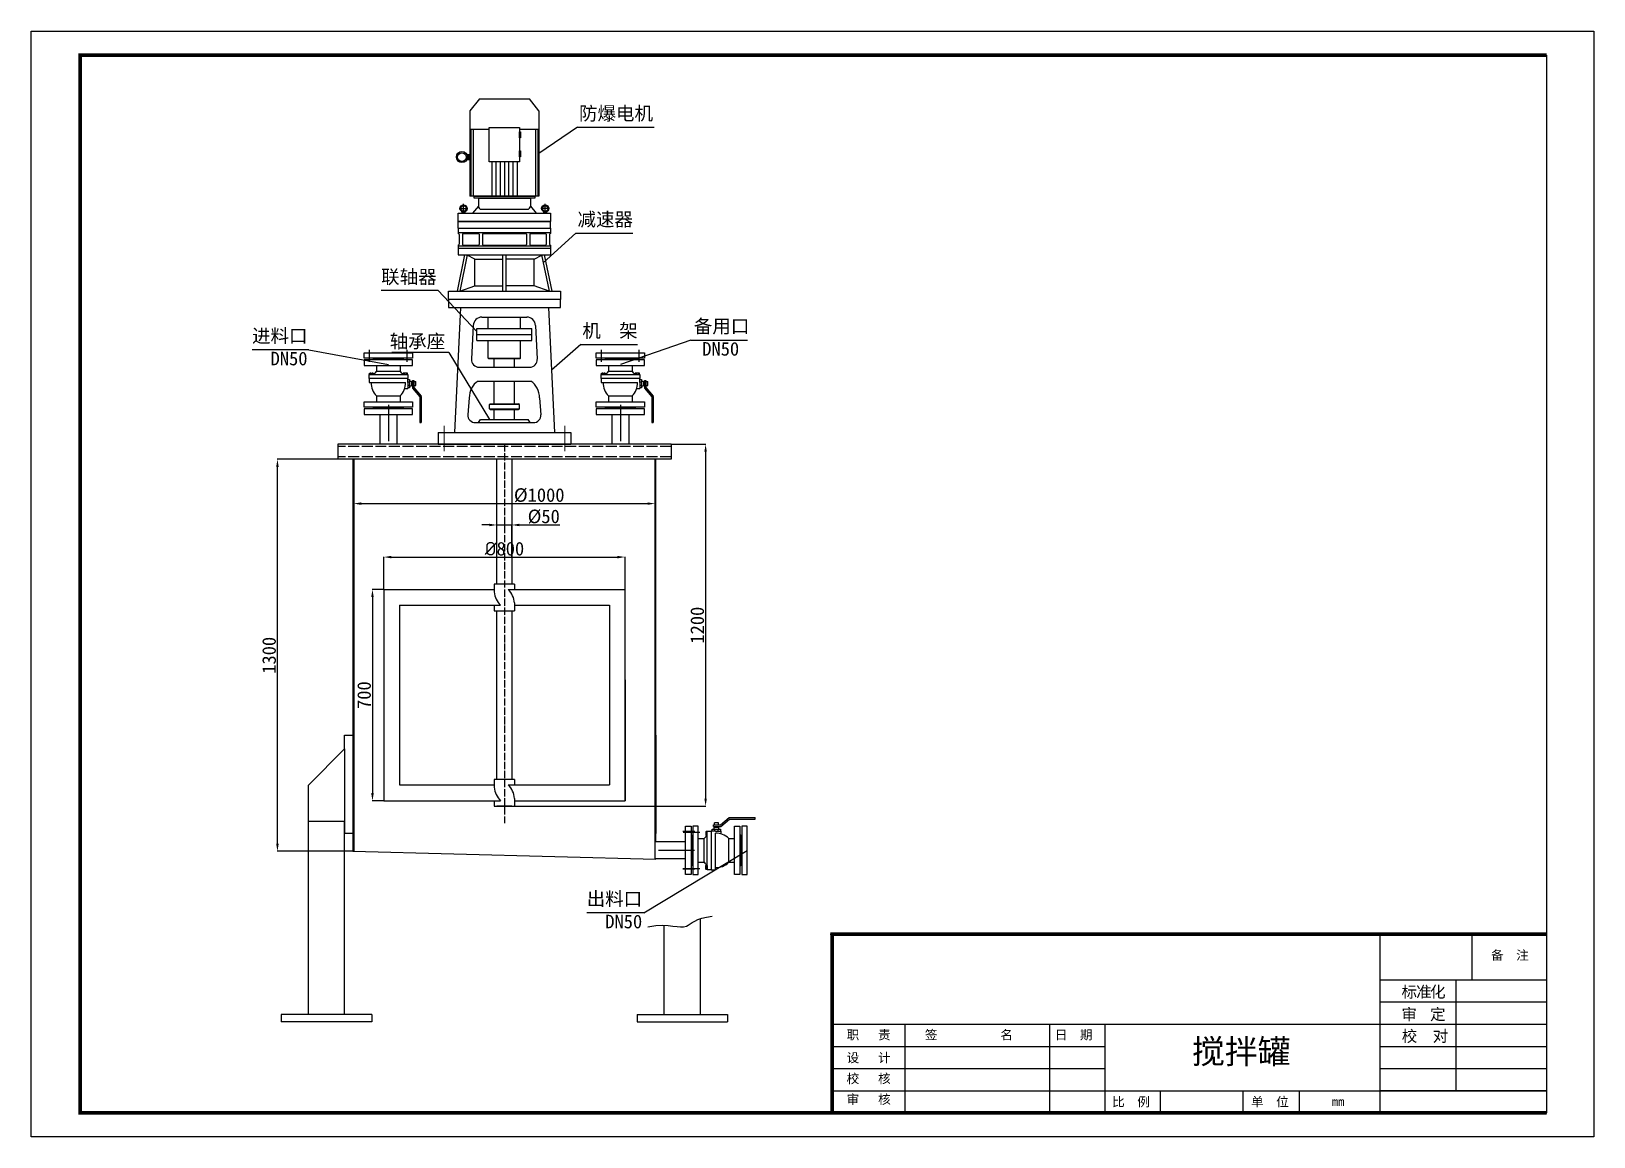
# Model space of a CAD drawing. Header units: millimetres. Extents: x 2128 to 23460, y -18769 to 2996.
# Drawn here: x 13084 to 18269, y -847 to 2819 of the extents above; entities that cross this region are included whole.
import ezdxf

# ---------------------------------------------------------------- set-up
doc = ezdxf.new("R2010")
doc.units = ezdxf.units.MM
for name, pattern in [('ACAD_ISO02W100', [15, 12, -3]), ('ACAD_ISO04W100', [30, 24, -3, 0, -3]), ('ZXX-L', [3.28, 2.5, -0.3, 0.18, -0.3])]:
    doc.linetypes.add(name, pattern=pattern)
doc.layers.add('E 长中心线', color=3, linetype='ZXX-L', lineweight=18)
doc.layers.add('标注线', color=7, linetype='Continuous', lineweight=9)
for name, color, linetype in [('中心线', 1, 'ACAD_ISO04W100'), ('标注', 6, 'Continuous'), ('注释', 3, 'Continuous'), ('虚线', 7, 'ACAD_ISO02W100'), ('轴线', 1, 'ACAD_ISO04W100')]:
    doc.layers.add(name, color=color, linetype=linetype)
doc.styles.get("Standard").update_dxf_attribs({"font": ''})
doc.styles.add('STYLE1', font='')
doc.styles.get('Standard').set_extended_font_data('SimSun')
doc.styles.get('STYLE1').set_extended_font_data('FangSong_GB2312')
doc.dimstyles.new('ISO-25', dxfattribs={"dimtxt": 45, "dimasz": 25, "dimexe": 1.25, "dimexo": 0.625, "dimgap": 5, "dimtad": 1, "dimtxsty": 'Standard', "dimcen": 2.5, "dimadec": 0, "dimazin": 0, "dimtfac": 1, "dimtmove": 0, "dimatfit": 3, "dimfxl": 0, "dimarcsym": 0})

# ---------------------------------------------------------------- blocks, each defined once
blk = doc.blocks.new('*D22')
at = {"layer": 'Defpoints', "color": 0, "transparency": 16777216}
for p in [(14678.7, 1182.1), (14628.7, 1071.9), (14678.7, 1074.7)]:
    blk.add_point(p, dxfattribs=at)
at = {"layer": '标注', "color": 0, "lineweight": -2, "transparency": 16777216}
for p, q in [((14603.7, 1182.1), (14578.7, 1182.1)), ((14628.7, 1072.5), (14628.7, 1183.4)), ((14628.7, 1182.1), (14678.7, 1182.1)), ((14678.7, 1075.3), (14678.7, 1183.4)), ((14703.7, 1182.1), (14837.7, 1182.1))]:
    blk.add_line(p, q, dxfattribs=at)
at = {"layer": '标注', "color": 0, "transparency": 16777216}
for points in [[(14603.7, 1186.3), (14603.7, 1177.9), (14628.7, 1182.1)], [(14703.7, 1186.3), (14703.7, 1177.9), (14678.7, 1182.1)]]:
    blk.add_solid(points, dxfattribs=at)
at = {"layer": '标注', "color": 0, "transparency": 16777216, "insert": (14784.3, 1209.6), "char_height": 45, "attachment_point": 5}
blk.add_mtext('%%C50', dxfattribs=at)
blk = doc.blocks.new('*D23')
at = {"layer": 'Defpoints', "color": 0, "transparency": 16777216}
for p in [(15153.7, 1252.9), (14153.7, 1143.3), (15153.7, 1149.2)]:
    blk.add_point(p, dxfattribs=at)
at = {"layer": '标注', "color": 0, "lineweight": -2, "transparency": 16777216}
for p, q in [((14153.7, 1143.9), (14153.7, 1254.2)), ((14178.7, 1252.9), (15128.7, 1252.9)), ((15153.7, 1149.8), (15153.7, 1254.2))]:
    blk.add_line(p, q, dxfattribs=at)
at = {"layer": '标注', "color": 0, "transparency": 16777216}
for points in [[(14178.7, 1257.1), (14178.7, 1248.8), (14153.7, 1252.9)], [(15128.7, 1257.1), (15128.7, 1248.8), (15153.7, 1252.9)]]:
    blk.add_solid(points, dxfattribs=at)
at = {"layer": '标注', "color": 0, "transparency": 16777216, "insert": (14769.3, 1280.4), "char_height": 45, "attachment_point": 5}
blk.add_mtext('%%C1000', dxfattribs=at)
blk = doc.blocks.new('*D24')
at = {"layer": 'Defpoints', "color": 0, "transparency": 16777216}
for p in [(15206.7, 1449.8), (14678.7, 249.8), (15321.4, 249.8)]:
    blk.add_point(p, dxfattribs=at)
at = {"layer": '标注', "color": 0, "lineweight": -2, "transparency": 16777216}
for p, q in [((15207.3, 1449.8), (15322.6, 1449.8)), ((15321.4, 1424.8), (15321.4, 274.8)), ((14679.3, 249.8), (15322.6, 249.8))]:
    blk.add_line(p, q, dxfattribs=at)
at = {"layer": '标注', "color": 0, "transparency": 16777216}
for points in [[(15317.2, 1424.8), (15325.5, 1424.8), (15321.4, 1449.8)], [(15317.2, 274.8), (15325.5, 274.8), (15321.4, 249.8)]]:
    blk.add_solid(points, dxfattribs=at)
at = {"layer": '标注', "color": 0, "transparency": 16777216, "insert": (15293.9, 849.8), "char_height": 45, "attachment_point": 5, "rotation": 90}
blk.add_mtext('1200', dxfattribs=at)
blk = doc.blocks.new('110')
for p, q in [((1360484.2, 699181.6), (1360452.6, 699142.1)), ((1360682.1, 699142.1), (1360650.5, 699181.6)), ((1360452.6, 699142.1), (1360452.6, 698859.1)), ((1360682.1, 699142.1), (1360682.1, 698859.1)), ((1360452.6, 699081.1), (1360516.9, 699081.1)), ((1360456, 699081.1), (1360456, 698859.1)), ((1360464.2, 699081.1), (1360464.2, 698859.1)), ((1360617.7, 699081.1), (1360682.1, 699081.1)), ((1360670.5, 699081.1), (1360670.5, 698859.1)), ((1360678.7, 699081.1), (1360678.7, 698859.1)), ((1360448.3, 698979.3), (1360448.3, 698997)), ((1360525.1, 698972.8), (1360525.1, 698859.1)), ((1360539.2, 698972.8), (1360539.2, 698859.1)), ((1360553.3, 698972.8), (1360553.3, 698859.1)), ((1360567.3, 698972.8), (1360567.3, 698859.1)), ((1360581.4, 698972.8), (1360581.4, 698859.1)), ((1360595.5, 698972.8), (1360595.5, 698859.1)), ((1360609.5, 698972.8), (1360609.5, 698859.1)), ((1360682.1, 698859.1), (1360452.6, 698859.1)), ((1360480.8, 698825.7), (1360461.8, 698801.9)), ((1360480.8, 698852.1), (1360480.8, 698825.7)), ((1360653.7, 698852.1), (1360653.7, 698825.7)), ((1360653.7, 698825.7), (1360672.7, 698801.9))]:
    blk.add_line(p, q)
at = {"linetype": 'Continuous', "lineweight": -3}
for p, q in [((1360484.2, 699181.6), (1360650.5, 699181.6)), ((1360480.8, 698852.1), (1360653.7, 698852.1)), ((1360413.9, 698686.1), (1360720.6, 698686.1))]:
    blk.add_line(p, q, dxfattribs=at)
at = {"color": 0}
for p, q in [((1360417.2, 698817.8), (1360446.3, 698817.8)), ((1360427.4, 698801.9), (1360427.4, 698804.2)), ((1360427.4, 698803.6), (1360436.2, 698803.6)), ((1360427.4, 698801.9), (1360436.2, 698801.9)), ((1360431.8, 698801.9), (1360431.8, 698833.2)), ((1360436.2, 698801.9), (1360436.2, 698804.2)), ((1360491.4, 698815.1), (1360643.2, 698815.1)), ((1360717.4, 698817.8), (1360688.3, 698817.8)), ((1360698.4, 698801.9), (1360698.4, 698804.2)), ((1360707.2, 698803.6), (1360698.4, 698803.6)), ((1360707.2, 698801.9), (1360698.4, 698801.9)), ((1360702.8, 698801.9), (1360702.8, 698833.2)), ((1360707.2, 698801.9), (1360707.2, 698804.2)), ((1360413.9, 698752.6), (1360413.9, 698774.5)), ((1360413.9, 698774.5), (1360720.6, 698774.5)), ((1360413.9, 698752.6), (1360413.9, 698734.5)), ((1360413.9, 698752.6), (1360720.6, 698752.6)), ((1360720.6, 698752.6), (1360720.6, 698774.5)), ((1360720.6, 698752.6), (1360720.6, 698734.5)), ((1360413.9, 698737.6), (1360720.6, 698737.6)), ((1360413.9, 698734.5), (1360414.2, 698734.5)), ((1360417.5, 698731.2), (1360417.5, 698699.6)), ((1360428.5, 698732.3), (1360428.5, 698698.5)), ((1360430.7, 698734.5), (1360481, 698734.5)), ((1360483.2, 698732.3), (1360483.2, 698698.5)), ((1360494.2, 698732.3), (1360494.2, 698698.5)), ((1360496.4, 698734.5), (1360638.2, 698734.5)), ((1360640.4, 698732.3), (1360640.4, 698698.5)), ((1360651.3, 698732.3), (1360651.3, 698698.5)), ((1360653.5, 698734.5), (1360703.9, 698734.5)), ((1360706.1, 698732.3), (1360706.1, 698698.5)), ((1360717, 698731.2), (1360717, 698699.6)), ((1360720.3, 698734.5), (1360720.6, 698734.5)), ((1360434.9, 698664.2), (1360410.2, 698543.7)), ((1360413.9, 698696.4), (1360414.2, 698696.4)), ((1360413.9, 698696.4), (1360413.9, 698686.1)), ((1360413.9, 698693.8), (1360720.6, 698693.8)), ((1360413.9, 698686.1), (1360413.9, 698664.2)), ((1360413.9, 698686.1), (1360720.6, 698686.1)), ((1360413.9, 698664.2), (1360720.6, 698664.2)), ((1360443.8, 698664.2), (1360419.1, 698543.7)), ((1360430.7, 698696.4), (1360481, 698696.4)), ((1360468.7, 698649.7), (1360443.4, 698662.5)), ((1360468.7, 698560.9), (1360468.7, 698649.7)), ((1360468.7, 698649.7), (1360561.8, 698649.7)), ((1360496.4, 698696.4), (1360638.2, 698696.4)), ((1360561.8, 698543.7), (1360561.8, 698664.2)), ((1360572.8, 698543.7), (1360572.8, 698664.2)), ((1360665.9, 698649.7), (1360572.8, 698649.7)), ((1360653.5, 698696.4), (1360703.9, 698696.4)), ((1360665.9, 698649.7), (1360691.1, 698662.5)), ((1360665.9, 698560.9), (1360665.9, 698649.7)), ((1360690.8, 698664.2), (1360715.4, 698543.7)), ((1360699.7, 698664.2), (1360724.4, 698543.7)), ((1360720.3, 698696.4), (1360720.6, 698696.4)), ((1360720.6, 698696.4), (1360720.6, 698686.1)), ((1360720.6, 698686.1), (1360720.6, 698664.2)), ((1360419.1, 698543.7), (1360468.7, 698560.9)), ((1360468.7, 698560.9), (1360561.8, 698560.9)), ((1360665.9, 698560.9), (1360572.8, 698560.9)), ((1360715.4, 698543.7), (1360665.9, 698560.9)), ((1360421.4, 698488.9), (1360401.4, 698074.3)), ((1360492.9, 698457.6), (1360641.7, 698457.6)), ((1360513.4, 698420.1), (1360513.4, 698457.6)), ((1360621.2, 698420.1), (1360621.2, 698457.6)), ((1360713.2, 698488.9), (1360733.2, 698074.3)), ((1360463.8, 698429.8), (1360458.1, 698317.5)), ((1360476, 698420.1), (1360658.5, 698420.1)), ((1360476, 698400.2), (1360476, 698420.1)), ((1360476, 698380.3), (1360476, 698400.2)), ((1360476, 698400.2), (1360658.5, 698400.2)), ((1360658.5, 698400.2), (1360658.5, 698420.1)), ((1360658.5, 698380.3), (1360658.5, 698400.2)), ((1360670.7, 698429.8), (1360676.4, 698317.5)), ((1360476, 698380.3), (1360658.5, 698380.3)), ((1360513.4, 698321.3), (1360513.4, 698380.3)), ((1360513.4, 698321.3), (1360513.4, 698367.3)), ((1360621.2, 698321.3), (1360621.2, 698380.3)), ((1360621.2, 698321.3), (1360621.2, 698367.3)), ((1360483, 698291.5), (1360651.6, 698291.5)), ((1360513.4, 698321.3), (1360515, 698319.7)), ((1360513.4, 698321.3), (1360621.2, 698321.3)), ((1360515, 698319.7), (1360619.5, 698319.7)), ((1360515, 698319.7), (1360619.5, 698319.7)), ((1360533.3, 698291.5), (1360533.3, 698319.7)), ((1360601.3, 698291.5), (1360601.3, 698319.7)), ((1360621.2, 698321.3), (1360619.5, 698319.7)), ((1360479.9, 698245.5), (1360654.7, 698245.5)), ((1360533.3, 698170.1), (1360533.3, 698245.5)), ((1360601.3, 698170.1), (1360601.3, 698245.5)), ((1360450.8, 698189.7), (1360445.9, 698133.5)), ((1360683.7, 698189.7), (1360688.7, 698133.5)), ((1360517.5, 698167.6), (1360520, 698170.1)), ((1360517.5, 698153.5), (1360517.5, 698167.6)), ((1360617.1, 698167.6), (1360517.5, 698167.6)), ((1360517.5, 698153.5), (1360520, 698151)), ((1360517.5, 698153.5), (1360617.1, 698153.5)), ((1360520, 698170.1), (1360614.6, 698170.1)), ((1360520, 698151), (1360614.6, 698151)), ((1360533.3, 698117.7), (1360533.3, 698151)), ((1360601.3, 698117.7), (1360601.3, 698151)), ((1360617.1, 698167.6), (1360614.6, 698170.1)), ((1360617.1, 698153.5), (1360614.6, 698151)), ((1360617.1, 698153.5), (1360617.1, 698167.6)), ((1360470.7, 698107.6), (1360663.8, 698107.6)), ((1360481.6, 698107.6), (1360488.5, 698117.7)), ((1360488.5, 698117.7), (1360646.1, 698117.7)), ((1360653, 698107.6), (1360646.1, 698117.7)), ((1360347.3, 698074.3), (1360347.3, 698035.9)), ((1360347.3, 698074.3), (1360787.3, 698074.3)), ((1360347.3, 698035.9), (1360787.3, 698035.9)), ((1360787.3, 698074.3), (1360787.3, 698035.9))]:
    blk.add_line(p, q, dxfattribs=at)
for points in [[(1360516.9, 699086.1), (1360617.7, 699086.1), (1360617.7, 698972.8), (1360516.9, 698972.8)], [(1360617.7, 699072.5), (1360620.4, 699072.5), (1360620.4, 699052.5), (1360617.7, 699052.5)], [(1360617.7, 699009.4), (1360620.4, 699009.4), (1360620.4, 698989.4), (1360617.7, 698989.4)], [(1360444.8, 698997), (1360451.8, 698997), (1360451.8, 698979.3), (1360444.8, 698979.3)], [(1360466.6, 698859.1), (1360668, 698859.1), (1360668, 698852.1), (1360466.6, 698852.1)], [(1360413.9, 698801.9), (1360720.6, 698801.9), (1360720.6, 698774.5), (1360413.9, 698774.5)]]:
    blk.add_lwpolyline(points, close=True)
at = {"linetype": 'Continuous', "lineweight": -3}
for points in [[(1360381.4, 698543.7), (1360753.1, 698543.7), (1360753.1, 698516.3), (1360381.4, 698516.3)], [(1360381.4, 698488.9), (1360753.1, 698488.9), (1360753.1, 698516.3), (1360381.4, 698516.3)]]:
    blk.add_lwpolyline(points, close=True, dxfattribs=at)
for radius in [18.4, 14.5]:
    blk.add_circle((1360426.3, 698988.2), radius)
at = {"color": 0}
for centre, radius in [((1360431.8, 698817.8), 11.8), ((1360431.8, 698817.8), 9.12), ((1360702.8, 698817.8), 11.8), ((1360702.8, 698817.8), 9.12)]:
    blk.add_circle(centre, radius, dxfattribs=at)
for centre, radius, start, end in [((1360423, 698804.2), 4.38, 0, 57.2084), ((1360440.5, 698804.2), 4.38, 122.7916, 180), ((1360491.4, 698825.7), 10.5, 180, 270), ((1360643.2, 698825.7), 10.5, 270, 0), ((1360694, 698804.2), 4.38, 0, 57.2084), ((1360711.5, 698804.2), 4.38, 122.7916, 180), ((1360414.2, 698731.2), 3.29, 0, 90), ((1360414.2, 698699.6), 3.29, 270, 0), ((1360430.7, 698732.3), 2.19, 90, 180), ((1360430.7, 698698.5), 2.19, 180, 270), ((1360481, 698732.3), 2.19, 0, 90), ((1360481, 698698.5), 2.19, 270, 0), ((1360496.4, 698732.3), 2.19, 90, 180), ((1360496.4, 698698.5), 2.19, 180, 270), ((1360638.2, 698732.3), 2.19, 0, 90), ((1360638.2, 698698.5), 2.19, 270, 0), ((1360653.5, 698732.3), 2.19, 90, 180), ((1360653.5, 698698.5), 2.19, 180, 270), ((1360703.9, 698732.3), 2.19, 0, 90), ((1360703.9, 698698.5), 2.19, 270, 0), ((1360720.3, 698731.2), 3.29, 90, 180), ((1360720.3, 698699.6), 3.29, 180, 270), ((1360492.9, 698428.6), 29, 90, 177.553), ((1360641.7, 698428.6), 29, 2.447, 90), ((1360483, 698316.4), 24.9, 177.553, 270), ((1360651.6, 698316.4), 24.9, 270, 2.447), ((1360516, 698191.2), 65.2, 123.6957, 181.3187), ((1360618.5, 698191.2), 65.2, 358.6813, 56.3043), ((1360470.7, 698132.5), 24.9, 177.553, 270), ((1360663.8, 698132.5), 24.9, 270, 2.447)]:
    blk.add_arc(centre, radius, start, end, dxfattribs=at)
at = {"layer": 'E 长中心线', "color": 1, "ltscale": 50}
for p, q in [((1360367.3, 698012.5), (1360367.3, 698097.2)), ((1360767.3, 698012.5), (1360767.3, 698097.2))]:
    blk.add_line(p, q, dxfattribs=at)
blk = doc.blocks.new('*D25')
at = {"layer": 'Defpoints', "color": 0, "transparency": 16777216}
for p in [(13900.5, 1399.8), (14100.7, 1399.8), (14150.7, 99.8)]:
    blk.add_point(p, dxfattribs=at)
at = {"layer": '标注', "color": 0, "lineweight": -2, "transparency": 16777216}
for p, q in [((14100.1, 1399.8), (13899.3, 1399.8)), ((13900.5, 124.8), (13900.5, 1374.8)), ((14150.1, 99.8), (13899.3, 99.8))]:
    blk.add_line(p, q, dxfattribs=at)
at = {"layer": '标注', "color": 0, "transparency": 16777216}
for points in [[(13896.4, 1374.8), (13904.7, 1374.8), (13900.5, 1399.8)], [(13896.4, 124.8), (13904.7, 124.8), (13900.5, 99.8)]]:
    blk.add_solid(points, dxfattribs=at)
at = {"layer": '标注', "color": 0, "transparency": 16777216, "insert": (13873, 749.8), "char_height": 45, "attachment_point": 5, "rotation": 90}
blk.add_mtext('1300', dxfattribs=at)
blk = doc.blocks.new('*D26')
at = {"layer": 'Defpoints', "color": 0, "transparency": 16777216}
for p in [(14254, 967.7), (14215.9, 267.7), (14254, 267.7)]:
    blk.add_point(p, dxfattribs=at)
at = {"layer": '标注', "color": 0, "lineweight": -2, "transparency": 16777216}
for p, q in [((14253.4, 967.7), (14214.7, 967.7)), ((14215.9, 942.7), (14215.9, 292.7)), ((14253.4, 267.7), (14214.7, 267.7))]:
    blk.add_line(p, q, dxfattribs=at)
at = {"layer": '标注', "color": 0, "transparency": 16777216}
for points in [[(14211.7, 942.7), (14220.1, 942.7), (14215.9, 967.7)], [(14211.7, 292.7), (14220.1, 292.7), (14215.9, 267.7)]]:
    blk.add_solid(points, dxfattribs=at)
at = {"layer": '标注', "color": 0, "transparency": 16777216, "insert": (14188.4, 617.7), "char_height": 45, "attachment_point": 5, "rotation": 90}
blk.add_mtext('700', dxfattribs=at)
blk = doc.blocks.new('*D27')
at = {"layer": 'Defpoints', "color": 0, "transparency": 16777216}
for p in [(15054, 1075.6), (14254, 967.7), (15054, 967.7)]:
    blk.add_point(p, dxfattribs=at)
at = {"layer": '标注', "color": 0, "lineweight": -2, "transparency": 16777216}
for p, q in [((14254, 968.3), (14254, 1076.8)), ((14279, 1075.6), (15029, 1075.6)), ((15054, 968.3), (15054, 1076.8))]:
    blk.add_line(p, q, dxfattribs=at)
at = {"layer": '标注', "color": 0, "transparency": 16777216}
for points in [[(14279, 1079.7), (14279, 1071.4), (14254, 1075.6)], [(15029, 1079.7), (15029, 1071.4), (15054, 1075.6)]]:
    blk.add_solid(points, dxfattribs=at)
at = {"layer": '标注', "color": 0, "transparency": 16777216, "insert": (14654, 1103.1), "char_height": 45, "attachment_point": 5}
blk.add_mtext('{\\fISOCPEUR|b0|i0|c0|p34;%%C}800', dxfattribs=at)

msp = doc.modelspace()

# ---------------------------------------------------------------- linework, layer by layer
for p, q in [((18112.496, -768.03), (18112.496, 2740.637)), ((14188.749, 1753.34), (14348.749, 1753.34)), ((14188.749, 1735.34), (14188.749, 1753.34)), ((14348.749, 1735.34), (14188.749, 1735.34)), ((14348.749, 1729.34), (14188.749, 1729.34)), ((14188.749, 1729.34), (14188.749, 1711.34)), ((14188.749, 1711.34), (14348.749, 1711.34)), ((14206.249, 1753.34), (14206.249, 1753.34)), ((14206.249, 1711.34), (14206.249, 1711.34)), ((14229.275, 1711.34), (14229.275, 1691.863)), ((14308.223, 1711.34), (14308.223, 1691.863)), ((14348.749, 1753.34), (14348.749, 1735.34)), ((14348.749, 1711.34), (14348.749, 1729.34)), ((14958.63, 1753.34), (15118.63, 1753.34)), ((14958.63, 1735.34), (14958.63, 1753.34)), ((15118.63, 1735.34), (14958.63, 1735.34)), ((15118.63, 1729.34), (14958.63, 1729.34)), ((14958.63, 1729.34), (14958.63, 1711.34)), ((14958.63, 1711.34), (15118.63, 1711.34)), ((14976.13, 1753.34), (14976.13, 1753.34)), ((14976.13, 1711.34), (14976.13, 1711.34)), ((14999.156, 1711.34), (14999.156, 1691.863)), ((15078.104, 1711.34), (15078.104, 1691.863)), ((15118.63, 1753.34), (15118.63, 1735.34)), ((15118.63, 1711.34), (15118.63, 1729.34)), ((14209.28, 1684.979), (14209.28, 1682.537)), ((14216.182, 1684.979), (14216.182, 1682.537)), ((14229.275, 1691.863), (14308.223, 1691.863)), ((14321.317, 1684.979), (14321.317, 1682.537)), ((14328.219, 1684.979), (14328.219, 1682.537)), ((14332.828, 1664.69), (14339.143, 1664.69)), ((14339.143, 1664.69), (14339.143, 1637.07)), ((14348.462, 1660.877), (14348.462, 1636.087)), ((14348.462, 1660.877), (14353.462, 1660.877)), ((14353.462, 1660.877), (14353.462, 1637.896)), ((14979.161, 1684.979), (14979.161, 1682.537)), ((14986.062, 1684.979), (14986.062, 1682.537)), ((14999.156, 1691.863), (15078.104, 1691.863)), ((15091.198, 1684.979), (15091.198, 1682.537)), ((15098.099, 1684.979), (15098.099, 1682.537)), ((15102.708, 1664.69), (15109.024, 1664.69)), ((15109.024, 1664.69), (15109.024, 1637.07)), ((15118.343, 1660.877), (15118.343, 1636.087)), ((15118.343, 1660.877), (15123.343, 1660.877)), ((15123.343, 1660.877), (15123.343, 1637.896)), ((14229.275, 1610.263), (14229.275, 1590.874)), ((14229.275, 1610.263), (14308.223, 1610.263)), ((14308.223, 1610.475), (14308.223, 1590.874)), ((14323.148, 1634.827), (14332.828, 1634.827)), ((14332.828, 1656.35), (14339.143, 1656.35)), ((14332.828, 1654.333), (14332.828, 1634.827)), ((14332.828, 1645.41), (14339.143, 1645.41)), ((14339.143, 1637.07), (14332.828, 1637.07)), ((14339.143, 1658.626), (14345.392, 1658.626)), ((14339.143, 1643.135), (14345.392, 1643.135)), ((14345.392, 1658.626), (14345.392, 1643.135)), ((14345.392, 1655.474), (14348.462, 1655.474)), ((14345.392, 1646.287), (14348.462, 1646.287)), ((14348.462, 1636.087), (14372.632, 1607.066)), ((14353.462, 1657.466), (14359.787, 1657.466)), ((14353.462, 1644.294), (14359.787, 1644.294)), ((14353.462, 1637.896), (14377.4, 1609.153)), ((14359.787, 1644.294), (14359.787, 1657.466)), ((14377.632, 1608.513), (14377.632, 1522.003)), ((14999.156, 1610.263), (14999.156, 1590.874)), ((14999.156, 1610.263), (15078.104, 1610.263)), ((15078.104, 1610.475), (15078.104, 1590.874)), ((15093.029, 1634.827), (15102.708, 1634.827)), ((15102.708, 1656.35), (15109.024, 1656.35)), ((15102.708, 1654.333), (15102.708, 1634.827)), ((15102.708, 1645.41), (15109.024, 1645.41)), ((15109.024, 1637.07), (15102.708, 1637.07)), ((15109.024, 1658.626), (15115.273, 1658.626)), ((15109.024, 1643.135), (15115.273, 1643.135)), ((15115.273, 1658.626), (15115.273, 1643.135)), ((15115.273, 1655.474), (15118.343, 1655.474)), ((15115.273, 1646.287), (15118.343, 1646.287)), ((15118.343, 1636.087), (15142.512, 1607.066)), ((15123.343, 1657.466), (15129.667, 1657.466)), ((15123.343, 1644.294), (15129.667, 1644.294)), ((15123.343, 1637.896), (15147.281, 1609.153)), ((15129.667, 1644.294), (15129.667, 1657.466)), ((15147.512, 1608.513), (15147.512, 1522.003)), ((14188.749, 1590.874), (14348.749, 1590.874)), ((14188.749, 1572.874), (14188.749, 1590.874)), ((14348.749, 1572.874), (14188.749, 1572.874)), ((14348.749, 1566.874), (14188.749, 1566.874)), ((14188.749, 1566.874), (14188.749, 1548.874)), ((14206.249, 1590.874), (14206.249, 1590.874)), ((14348.749, 1590.874), (14348.749, 1572.874)), ((14348.749, 1548.874), (14348.749, 1566.874)), ((14372.632, 1607.066), (14372.632, 1522.003)), ((14958.63, 1590.874), (15118.63, 1590.874)), ((14958.63, 1572.874), (14958.63, 1590.874)), ((15118.63, 1572.874), (14958.63, 1572.874)), ((15118.63, 1566.874), (14958.63, 1566.874)), ((14958.63, 1566.874), (14958.63, 1548.874)), ((14976.13, 1590.874), (14976.13, 1590.874)), ((15118.63, 1590.874), (15118.63, 1572.874)), ((15118.63, 1548.874), (15118.63, 1566.874)), ((15142.512, 1607.066), (15142.512, 1522.003)), ((14188.749, 1548.874), (14348.749, 1548.874)), ((14206.249, 1548.874), (14206.249, 1548.874)), ((14240.249, 1548.874), (14240.249, 1449.805)), ((14297.249, 1548.874), (14297.249, 1449.805)), ((14372.632, 1522.003), (14377.632, 1522.003)), ((14958.63, 1548.874), (15118.63, 1548.874)), ((14976.13, 1548.874), (14976.13, 1548.874)), ((15010.13, 1548.874), (15010.13, 1449.805)), ((15067.13, 1548.874), (15067.13, 1449.805)), ((15142.512, 1522.003), (15147.512, 1522.003)), ((15206.69, 1449.805), (14100.69, 1449.805)), ((14100.69, 1449.805), (14100.69, 1399.805)), ((14653.69, 1449.805), (14678.69, 1449.805)), ((15206.69, 1449.805), (15206.69, 1399.805)), ((15206.69, 1399.805), (14100.69, 1399.805)), ((14150.69, 1399.805), (14150.69, 99.805)), ((14153.69, 1399.805), (14153.69, 99.729)), ((14153.69, 1399.805), (14153.69, 99.805)), ((14628.69, 985.568), (14628.69, 1399.805)), ((14678.69, 1399.805), (14678.69, 985.568)), ((15153.69, 74.278), (15153.69, 1399.805)), ((15156.69, 131.278), (15156.69, 1399.805)), ((14620.034, 985.568), (14620.034, 959.91)), ((14687.345, 985.568), (14620.034, 985.568)), ((14687.345, 985.568), (14687.345, 967.687)), ((14254.043, 967.687), (14254.043, 267.687)), ((14254.043, 967.687), (14620.034, 967.687)), ((14666.279, 967.687), (15054.043, 967.687)), ((15054.043, 267.687), (15054.043, 967.687)), ((14306.147, 915.583), (14306.147, 319.79)), ((14306.147, 915.583), (14641.1, 915.583)), ((14620.034, 915.583), (14620.034, 897.702)), ((14620.034, 897.702), (14687.345, 897.702)), ((14628.69, 337.672), (14628.69, 897.702)), ((14678.69, 897.702), (14678.69, 337.672)), ((14687.345, 923.36), (14687.345, 897.702)), ((14687.345, 915.583), (15001.94, 915.583)), ((15001.94, 915.583), (15001.94, 319.79)), ((15054.043, 668.809), (15054.043, 267.687)), ((14123.419, 439.487), (14123.419, 484.555)), ((14123.419, 484.555), (14150.69, 484.555)), ((14150.69, 484.555), (14150.69, 159.218)), ((15156.69, 484.555), (15156.69, 159.218)), ((14123.419, 439.487), (14003.419, 319.487)), ((14123.419, 439.487), (14123.419, 189.127)), ((14003.423, -441.793), (14003.419, 319.488)), ((14306.147, 319.79), (14620.034, 319.79)), ((14620.034, 337.672), (14620.034, 312.014)), ((14687.345, 337.672), (14620.034, 337.672)), ((14666.279, 319.79), (15001.94, 319.79)), ((14687.345, 337.672), (14687.345, 319.79)), ((14254.043, 267.687), (14641.1, 267.687)), ((14620.034, 267.687), (14620.034, 249.805)), ((14687.345, 275.463), (14687.345, 249.805)), ((14687.345, 267.687), (15054.043, 267.687)), ((14620.034, 249.805), (14687.345, 249.805)), ((14678.69, 249.805), (14628.69, 249.805)), ((15370.401, 187.491), (15399.144, 211.429)), ((15399.784, 211.66), (15486.294, 211.66)), ((15486.294, 206.66), (15486.294, 211.66)), ((14003.419, 199.487), (14123.419, 199.487)), ((14123.423, -441.793), (14123.419, 199.487)), ((14123.419, 199.487), (14123.419, 159.218)), ((14150.69, 159.218), (14123.419, 159.218)), ((15254.957, 22.778), (15254.957, 182.778)), ((15254.957, 182.778), (15272.957, 182.778)), ((15272.957, 182.778), (15272.957, 22.778)), ((15296.957, 182.778), (15278.957, 182.778)), ((15278.957, 182.778), (15278.957, 22.778)), ((15296.957, 22.778), (15296.957, 182.778)), ((15323.318, 162.247), (15325.76, 162.247)), ((15343.607, 166.856), (15343.607, 173.172)), ((15343.607, 173.172), (15371.227, 173.172)), ((15347.42, 187.491), (15370.401, 187.491)), ((15347.42, 182.491), (15347.42, 187.491)), ((15347.42, 182.491), (15372.21, 182.491)), ((15349.672, 173.172), (15349.672, 179.421)), ((15349.672, 179.421), (15365.163, 179.421)), ((15350.831, 187.491), (15350.831, 193.815)), ((15364.004, 193.815), (15350.831, 193.815)), ((15351.947, 166.856), (15351.947, 173.172)), ((15352.824, 179.421), (15352.824, 182.491)), ((15353.965, 166.856), (15373.47, 166.856)), ((15362.011, 179.421), (15362.011, 182.491)), ((15362.887, 166.856), (15362.887, 173.172)), ((15364.004, 187.491), (15364.004, 193.815)), ((15365.163, 173.172), (15365.163, 179.421)), ((15371.227, 173.172), (15371.227, 166.856)), ((15372.21, 182.491), (15401.232, 206.66)), ((15373.47, 157.177), (15373.47, 166.856)), ((15401.232, 206.66), (15486.294, 206.66)), ((15417.423, 22.778), (15417.423, 182.778)), ((15417.423, 182.778), (15435.423, 182.778)), ((15435.423, 182.778), (15435.423, 22.778)), ((15459.423, 182.778), (15441.423, 182.778)), ((15441.423, 182.778), (15441.423, 22.778)), ((15459.423, 22.778), (15459.423, 182.778)), ((15254.627, 131.278), (15153.69, 131.278)), ((15296.957, 142.252), (15316.435, 142.252)), ((15316.435, 63.304), (15316.435, 142.252)), ((15323.318, 155.345), (15325.76, 155.345)), ((15397.822, 142.252), (15417.423, 142.252)), ((15398.034, 63.304), (15398.034, 142.252)), ((14150.69, 99.805), (15156.69, 74.202)), ((15254.627, 74.278), (15153.69, 74.278)), ((15156.69, 74.202), (15156.69, 74.278)), ((15296.957, 63.304), (15316.435, 63.304)), ((15398.034, 63.304), (15417.423, 63.304)), ((15254.957, 40.278), (15254.957, 40.278)), ((15272.957, 22.778), (15254.957, 22.778)), ((15278.957, 22.778), (15296.957, 22.778)), ((15296.957, 40.278), (15296.957, 40.278)), ((15323.318, 50.21), (15325.76, 50.21)), ((15323.318, 43.309), (15325.76, 43.309)), ((15417.423, 40.278), (15417.423, 40.278)), ((15435.423, 22.778), (15417.423, 22.778)), ((15441.423, 22.778), (15459.423, 22.778)), ((15459.423, 40.278), (15459.423, 40.278)), ((15183.956, -441.793), (15183.96, -145.655)), ((15303.956, -441.793), (15303.96, -123.669)), ((17560.414, -326.676), (18112.496, -326.676)), ((14213.423, -441.793), (13913.423, -441.793)), ((13913.423, -441.793), (13913.423, -465.793)), ((14213.423, -465.793), (13913.423, -465.793)), ((14213.423, -441.793), (14213.423, -465.793)), ((15093.956, -441.793), (15393.956, -441.793)), ((15093.956, -441.793), (15093.956, -465.793)), ((15093.956, -465.793), (15393.956, -465.793)), ((15393.956, -441.793), (15393.956, -465.793))]:
    msp.add_line(p, q)
at = {"color": 0}
msp.add_line((14513.69, 1449.805), (14793.69, 1449.805), dxfattribs=at)
at = {"color": 1, "ltscale": 50}
for p, q in [((15246.746, 162.769), (15301.851, 162.769)), ((15246.374, 42.787), (15302.224, 42.787))]:
    msp.add_line(p, q, dxfattribs=at)
at = {"linetype": 'Continuous', "lineweight": -3}
for p, q in [((15735.189, -174.655), (18112.496, -174.655)), ((15735.545, -174.655), (18112.496, -174.655)), ((15735.545, -174.655), (18112.853, -174.655)), ((17560.414, -768.03), (17560.414, -174.658)), ((17865.049, -326.676), (17865.049, -174.655)), ((17811.887, -694.471), (17811.887, -326.676)), ((18112.496, -400.235), (17560.414, -400.235)), ((15747.719, -473.794), (18112.496, -473.794)), ((15983.941, -768.03), (15983.941, -473.794)), ((16463.177, -768.03), (16463.177, -473.794)), ((16647.075, -768.03), (16647.075, -473.794)), ((15747.719, -547.353), (16647.075, -547.353)), ((17560.414, -547.353), (18112.496, -547.353)), ((15747.558, -620.912), (16647.075, -620.912)), ((17560.414, -620.912), (18112.496, -620.912)), ((15747.558, -694.472), (16647.075, -694.472)), ((16647.075, -694.472), (18112.496, -694.472)), ((16829.551, -693.52), (16829.551, -768.03)), ((17103.745, -693.52), (17103.745, -768.03)), ((17290.788, -693.52), (17290.788, -768.03)), ((18112.496, -694.471), (17560.414, -694.471)), ((15747.532, -768.03), (18112.496, -768.03))]:
    msp.add_line(p, q, dxfattribs=at)
at = {"lineweight": -3}
msp.add_lwpolyline([(13083.565, 2819.433), (18268.703, 2819.433), (18268.703, -846.826), (13083.565, -846.826)], close=True, dxfattribs=at)
at = {"linetype": 'Continuous', "lineweight": -3, "const_width": 12.26}
for points in [[(18112.496, 2740.637), (13246.107, 2740.637), (13246.107, -768.03)], [(18112.496, -768.03), (13246.107, -768.03), (13246.107, 2740.637)], [(15735.545, -174.665), (18112.496, -174.655)], [(15741.585, -174.665), (15741.585, -768.03)]]:
    msp.add_lwpolyline(points, dxfattribs=at)
for points in [[(14218.749, 1735.34), (14218.749, 1732.34), (14318.749, 1732.34), (14318.749, 1735.34)], [(14218.749, 1729.34), (14218.749, 1732.34), (14318.749, 1732.34), (14318.749, 1729.34)], [(14988.63, 1735.34), (14988.63, 1732.34), (15088.63, 1732.34), (15088.63, 1735.34)], [(14988.63, 1729.34), (14988.63, 1732.34), (15088.63, 1732.34), (15088.63, 1729.34)], [(14332.828, 1654.333), (14332.828, 1667.935), (14204.671, 1667.935), (14204.671, 1654.333), (14325.425, 1654.333)], [(15102.708, 1654.333), (15102.708, 1667.935), (14974.551, 1667.935), (14974.551, 1654.333), (15095.306, 1654.333)], [(14218.749, 1572.874), (14218.749, 1569.874), (14318.749, 1569.874), (14318.749, 1572.874)], [(14218.749, 1566.874), (14218.749, 1569.874), (14318.749, 1569.874), (14318.749, 1566.874)], [(14988.63, 1572.874), (14988.63, 1569.874), (15088.63, 1569.874), (15088.63, 1572.874)], [(14988.63, 1566.874), (14988.63, 1569.874), (15088.63, 1569.874), (15088.63, 1566.874)], [(15353.965, 166.856), (15340.363, 166.856), (15340.363, 38.699), (15353.965, 38.699), (15353.965, 159.454)], [(15272.957, 52.778), (15275.957, 52.778), (15275.957, 152.778), (15272.957, 152.778)], [(15278.957, 52.778), (15275.957, 52.778), (15275.957, 152.778), (15278.957, 152.778)], [(15435.423, 52.778), (15438.423, 52.778), (15438.423, 152.778), (15435.423, 152.778)], [(15441.423, 52.778), (15438.423, 52.778), (15438.423, 152.778), (15441.423, 152.778)]]:
    msp.add_lwpolyline(points)
for points in [[(14204.671, 1681.537), (14332.828, 1681.537), (14332.828, 1667.935), (14204.671, 1667.935)], [(14206.686, 1685.979), (14218.776, 1685.979), (14219.776, 1684.979), (14219.776, 1682.537), (14218.776, 1681.537), (14206.686, 1681.537), (14205.686, 1682.537), (14205.686, 1684.979)], [(14330.813, 1685.979), (14318.723, 1685.979), (14317.723, 1684.979), (14317.723, 1682.537), (14318.723, 1681.537), (14330.813, 1681.537), (14331.813, 1682.537), (14331.813, 1684.979)], [(14974.551, 1681.537), (15102.708, 1681.537), (15102.708, 1667.935), (14974.551, 1667.935)], [(14976.566, 1685.979), (14988.656, 1685.979), (14989.656, 1684.979), (14989.656, 1682.537), (14988.656, 1681.537), (14976.566, 1681.537), (14975.566, 1682.537), (14975.566, 1684.979)], [(15100.693, 1685.979), (15088.603, 1685.979), (15087.603, 1684.979), (15087.603, 1682.537), (15088.603, 1681.537), (15100.693, 1681.537), (15101.693, 1682.537), (15101.693, 1684.979)], [(15322.318, 164.841), (15322.318, 152.751), (15323.318, 151.751), (15325.76, 151.751), (15326.76, 152.751), (15326.76, 164.841), (15325.76, 165.841), (15323.318, 165.841)], [(15326.76, 38.699), (15326.76, 166.856), (15340.363, 166.856), (15340.363, 38.699)], [(15322.318, 40.714), (15322.318, 52.804), (15323.318, 53.804), (15325.76, 53.804), (15326.76, 52.804), (15326.76, 40.714), (15325.76, 39.714), (15323.318, 39.714)]]:
    msp.add_lwpolyline(points, close=True)
for centre, radius, start, end in [((14208.28, 1684.979), 1, 0, 90), ((14208.28, 1682.537), 1, 270, 0), ((14210.28, 1684.979), 1, 90, 180), ((14210.28, 1682.537), 1, 180, 270), ((14215.182, 1684.979), 1, 0, 90), ((14215.182, 1682.537), 1, 270, 0), ((14217.182, 1684.979), 1, 90, 180), ((14217.182, 1682.537), 1, 180, 270), ((14268.749, 1651.063), 56.77, 134.053634, 147.533436), ((14268.749, 1651.063), 56.77, 32.466564, 45.946366), ((14320.317, 1684.979), 1, 360, 90), ((14320.317, 1682.537), 1, 270, 360), ((14322.317, 1684.979), 1, 90, 180), ((14322.317, 1682.537), 1, 180, 270), ((14327.219, 1684.979), 1, 360, 90), ((14327.219, 1682.537), 1, 270, 360), ((14329.219, 1684.979), 1, 90, 180), ((14329.219, 1682.537), 1, 180, 270), ((14978.161, 1684.979), 1, 0, 90), ((14978.161, 1682.537), 1, 270, 0), ((14980.161, 1684.979), 1, 90, 180), ((14980.161, 1682.537), 1, 180, 270), ((14985.062, 1684.979), 1, 0, 90), ((14985.062, 1682.537), 1, 270, 0), ((14987.062, 1684.979), 1, 90, 180), ((14987.062, 1682.537), 1, 180, 270), ((15038.63, 1651.063), 56.77, 134.053634, 147.533436), ((15038.63, 1651.063), 56.77, 32.466564, 45.946366), ((15090.198, 1684.979), 1, 360, 90), ((15090.198, 1682.537), 1, 270, 360), ((15092.198, 1684.979), 1, 90, 180), ((15092.198, 1682.537), 1, 180, 270), ((15097.099, 1684.979), 1, 360, 90), ((15097.099, 1682.537), 1, 270, 360), ((15099.099, 1684.979), 1, 90, 180), ((15099.099, 1682.537), 1, 180, 270), ((14268.749, 1651.063), 56.77, 176.697973, 225.946366), ((14268.749, 1651.063), 56.77, 314.053634, 3.302027), ((14376.632, 1608.513), 1, 0, 39.788581), ((15038.63, 1651.063), 56.77, 176.697973, 225.946366), ((15038.63, 1651.063), 56.77, 314.053634, 3.302027), ((15146.512, 1608.513), 1, 0, 39.788581), ((14685.386, 963.798), 65.467, 183.404911, 227.432491), ((14621.993, 919.471), 65.467, 3.404911, 47.432491), ((14685.386, 315.902), 65.467, 183.404911, 227.432491), ((14621.993, 271.575), 65.467, 3.404911, 47.432491), ((15399.784, 210.66), 1, 90, 129.788581), ((15323.318, 163.247), 1, 180, 270), ((15323.318, 161.247), 1, 90, 180), ((15323.318, 156.345), 1, 180, 270), ((15325.76, 163.247), 1, 270, 0), ((15325.76, 161.247), 1, 0, 90), ((15325.76, 156.345), 1, 270, 0), ((15357.234, 102.778), 56.77, 44.053634, 93.302027), ((15357.235, 102.778), 56.77, 122.466564, 135.946366), ((15323.318, 154.345), 1, 90, 180), ((15325.76, 154.345), 1, 0, 90), ((15357.235, 102.778), 56.77, 224.053634, 237.533436), ((15357.234, 102.778), 56.77, 266.697973, 315.946366), ((15323.318, 51.21), 1, 180, 270), ((15323.318, 49.21), 1, 90, 180), ((15323.318, 44.309), 1, 180, 270), ((15323.318, 42.309), 1, 90, 180), ((15325.76, 51.21), 1, 270, 0), ((15325.76, 49.21), 1, 0, 90), ((15325.76, 44.309), 1, 270, 0), ((15325.76, 42.309), 1, 0, 90)]:
    msp.add_arc(centre, radius, start, end)
msp.add_open_spline([(15129.352, -150.617), (15205.841, -135.963), (15249.594, -173.366), (15287.433, -121.964), (15343.151, -115.085)], degree=3, knots=[92.04093168, 92.04093168, 92.04093168, 92.04093168, 159.66291561, 200.82314606, 200.82314606, 200.82314606, 200.82314606])
at = {"layer": '中心线', "ltscale": 5}
for p, q in [((14268.749, 1580.086), (14268.749, 1449.805)), ((15038.63, 1580.086), (15038.63, 1449.805)), ((15284.908, 102.778), (15161.326, 102.778))]:
    msp.add_line(p, q, dxfattribs=at)
at = {"layer": '中心线'}
msp.add_line((14653.69, 1449.805), (14653.69, 192.605), dxfattribs=at)
at = {"layer": '注释'}
for p, q in [((14896.392, 2501.209), (14768.471, 2414.544)), ((14896.392, 2501.209), (15150.811, 2501.209)), ((14891.306, 2149.864), (14782.596, 2051.641)), ((14891.306, 2149.864), (15079.708, 2149.864)), ((14433.699, 1959.273), (14245.297, 1959.273)), ((14433.699, 1959.273), (14562.432, 1824.097)), ((14005.211, 1763.198), (13816.808, 1763.198)), ((14005.211, 1763.198), (14268.749, 1714.689)), ((14907.276, 1780.576), (14809.598, 1695.543)), ((14907.276, 1780.576), (15095.679, 1780.576)), ((15272.511, 1795.346), (15038.63, 1714.689)), ((15272.511, 1795.346), (15460.913, 1795.346)), ((14468.819, 1754.272), (14280.416, 1754.272)), ((14468.819, 1754.272), (14603.913, 1531.626)), ((15115.868, -103.956), (15459.423, 102.778)), ((15115.868, -103.956), (14927.466, -103.956))]:
    msp.add_line(p, q, dxfattribs=at)
at = {"layer": '虚线', "color": 2, "ltscale": 3}
for p, q in [((15206.69, 1441.805), (14100.69, 1441.805)), ((15206.69, 1407.805), (14100.69, 1407.805))]:
    msp.add_line(p, q, dxfattribs=at)
at = {"layer": '轴线', "ltscale": 5}
for p, q in [((14206.249, 1723.059), (14206.249, 1762.533)), ((14331.249, 1723.059), (14331.249, 1762.533)), ((14976.13, 1723.059), (14976.13, 1762.533)), ((15101.13, 1723.059), (15101.13, 1762.533)), ((15285.238, 165.278), (15245.764, 165.278)), ((15285.238, 40.278), (15245.764, 40.278))]:
    msp.add_line(p, q, dxfattribs=at)

# ---------------------------------------------------------------- block references
at = {"linetype": 'Continuous', "lineweight": -3}
msp.add_blockref('110', (-1345913.59, -696586.057), dxfattribs=at)

# ---------------------------------------------------------------- texts
at = {"linetype": 'Continuous', "lineweight": -3, "char_height": 30.64964, "attachment_point": 1}
for s, insert, width in [('{\\fSimSun|b0|i0|c134|p54;备  注}', (17927.692, -229.467), 410.52998), ('{\\fSimSun|b0|i0|c134|p54;职   责}', (15789.418, -493.541), 283.58211), ('{\\fSimSun|b0|i0|c134|p54;签          名}', (16048.996, -493.541), 356.97555), ('{\\fSimSun|b0|i0|c134|p54;日  期}', (16479.962, -493.541), 283.58211), ('{\\fSimSun|b0|i0|c134|p54;设   计   }', (15789.418, -569.543), 283.58211), ('{\\fSimSun|b0|i0|c134|p54;校   核   }', (15789.418, -638.545), 283.58211), ('{\\fSimSun|b0|i0|c134|p54;审   核   }', (15789.418, -707.296), 283.58211), ('{\\fSimSun|b0|i0|c134|p54;比  例}', (16670.479, -715.534), 283.58211), ('{\\fSimSun|b0|i0|c134|p54;单  位}', (17131.231, -715.534), 283.58211), ('{\\fSimSun|b0|i0|c134|p2;mm}', (17399.455, -714.793), 283.58211)]:
    msp.add_mtext(s, dxfattribs=dict(at, insert=insert, width=width))
at = {"layer": '标注', "insert": (16935.285, -524.145), "char_height": 80, "attachment_point": 1}
msp.add_mtext_dynamic_manual_height_columns('{\\C0;搅拌罐}', width=913.33857, gutter_width=12.5, heights=[0], dxfattribs=at)
at = {"layer": '标注线', "color": 7, "ltscale": 0.13, "attachment_point": 1, "style": 'STYLE1'}
for s, insert, char_height, width in [('标', (17630.574, -347.602), 37.736, 47.23771), ('准', (17679.09, -347.602), 37.736, 47.23771), ('化', (17725.497, -347.602), 37.736, 47.23771), ('审', (17630.574, -421.826), 37.736, 47.23771), ('定', (17725.497, -421.826), 37.736, 47.23771), ('校  对', (17631.602, -494.179), 37.7359, 190.2792)]:
    msp.add_mtext(s, dxfattribs=dict(at, insert=insert, char_height=char_height, width=width))
at = {"layer": '注释', "char_height": 45}
for s, width, insert, attachment_point in [('防爆电机', 451.97245, (14901.267, 2569.571), 1), ('减速器', 451.97245, (14896.182, 2218.226), 1), ('联轴器', 451.97245, (14428.824, 2027.635), 3), ('\\pi4.9036;备用口\\P\\pi32.904;DN50', 188.80723, (15277.387, 1863.708), 1), ('进料口\\PDN50', 188.80723, (14000.335, 1831.56), 3), ('轴承座', 451.97245, (14457.102, 1813.772), 3), ('机  架', 451.97245, (14912.152, 1848.938), 1), ('出料口\\PDN50', 188.80723, (15110.993, -35.594), 3)]:
    msp.add_mtext_dynamic_manual_height_columns(s, width=width, gutter_width=12.5, heights=[0], dxfattribs=dict(at, insert=insert, attachment_point=attachment_point))

# ---------------------------------------------------------------- dimensions: what is measured, and where the dimension line sits
at = {"layer": '标注'}
for base, p1, p2, picture, middle in [((15321.379, 249.805), (15206.69, 1449.805), (14678.69, 249.805), '*D24', (15293.879, 849.805)), ((13900.519, 1399.805), (14150.69, 99.805), (14100.69, 1399.805), '*D25', (13873.019, 749.805)), ((14215.907, 267.687), (14254.043, 967.687), (14254.043, 267.687), '*D26', (14188.407, 617.687))]:
    dim = msp.add_linear_dim(base=base, p1=p1, p2=p2, angle=90, dimstyle='ISO-25', dxfattribs=at)
    dim.commit()
    dim.dimension.update_dxf_attribs({"geometry": picture, "text_midpoint": middle})
for base, p1, p2, text, picture, middle in [((15153.69, 1252.922), (14153.69, 1143.251), (15153.69, 1149.179), '%%C<>', '*D23', (14769.325, 1252.922)), ((14678.69, 1182.101), (14628.69, 1071.917), (14678.69, 1074.671), '%%C<>', '*D22', (14784.315, 1182.101)), ((15054.043, 1075.558), (14254.043, 967.687), (15054.043, 967.687), '{\\fISOCPEUR|b0|i0|c0|p34;%%C}<>', '*D27', (14654.043, 1075.558))]:
    dim = msp.add_linear_dim(base=base, p1=p1, p2=p2, text=text, dimstyle='ISO-25', dxfattribs=at)
    dim.commit()
    dim.dimension.update_dxf_attribs({"geometry": picture, "text_midpoint": middle, "dimtype": 160})

doc.saveas('drawing.dxf')
